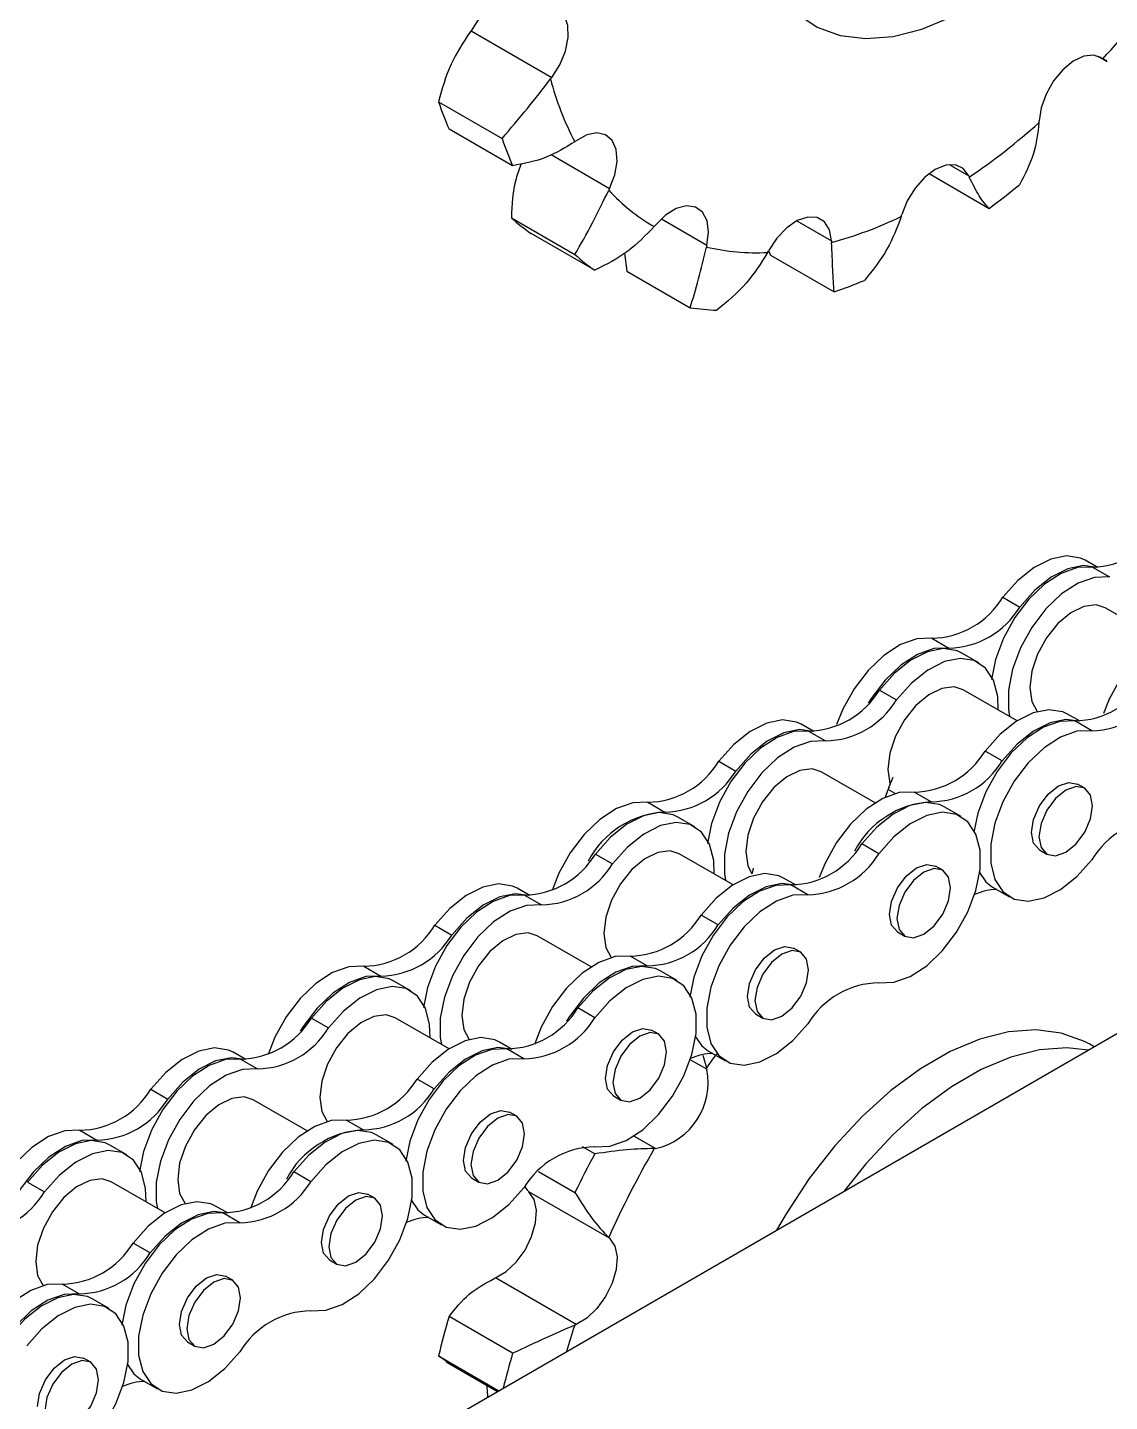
# Model space of a CAD drawing. Header units: metres. Extents: x 0 to 21025, y 0 to 14850.
# Drawn here: x 12517.3 to 12585.7, y 5154.3 to 5241.2 of the extents above; entities that cross this region are included whole.
import ezdxf

# ---------------------------------------------------------------- set-up
doc = ezdxf.new("R2010")
doc.units = ezdxf.units.M
doc.header["$LTSCALE"] = 25
doc.layers.add('SL4', color=4, linetype='Continuous')

msp = doc.modelspace()

# ---------------------------------------------------------------- linework, layer by layer
at = {"layer": 'SL4'}
for p, q in [((12230.818, 4972.404), (13167.717, 5513.264)), ((12545.351, 5240.961), (12550.449, 5238.018)), ((12584.995, 5239.354), (12585.573, 5239.021)), ((12585.101, 5239.31), (12585.242, 5239.228)), ((12585.556, 5239.068), (12585.305, 5239.187)), ((12543.289, 5236.473), (12547.31, 5234.152)), ((12547.973, 5232.43), (12543.953, 5234.751)), ((12550.407, 5233.136), (12554.109, 5230.999)), ((12575.579, 5232.505), (12576.819, 5231.789)), ((12574.307, 5231.931), (12578.111, 5229.735)), ((12547.899, 5229.136), (12551.919, 5226.815)), ((12557.38, 5229.068), (12560.253, 5227.41)), ((12565.952, 5228.948), (12568.14, 5227.684)), ((12553.166, 5225.819), (12549.146, 5228.14)), ((12555.046, 5226.91), (12555.191, 5225.772)), ((12564.16, 5227.053), (12564.288, 5226.786)), ((12564.288, 5226.786), (12568.308, 5224.465)), ((12555.191, 5225.772), (12559.212, 5223.451)), ((12584.98, 5207.03), (12584.18, 5207.492)), ((12584.648, 5207.058), (12585.722, 5206.438)), ((12578.975, 5205.149), (12580.05, 5204.528)), ((12588.864, 5202.525), (12585.457, 5204.491)), ((12574.485, 5202.557), (12575.56, 5201.936)), ((12577.457, 5201.005), (12576.382, 5201.625)), ((12571.177, 5199.282), (12572.252, 5198.661)), ((12579.884, 5197.34), (12576.477, 5199.307)), ((12583.864, 5197.306), (12583.064, 5197.768)), ((12584.607, 5196.713), (12583.532, 5197.334)), ((12567.019, 5196.662), (12566.22, 5197.123)), ((12566.687, 5196.69), (12567.762, 5196.069)), ((12561.015, 5194.78), (12562.09, 5194.16)), ((12578.934, 5194.804), (12577.859, 5195.424)), ((12570.904, 5192.156), (12567.497, 5194.123)), ((12571.549, 5192.51), (12571.721, 5192.995)), ((12572.164, 5192.739), (12571.721, 5192.995)), ((12571.756, 5193.113), (12572.044, 5193.771)), ((12584.157, 5193.071), (12583.691, 5193.339)), ((12556.525, 5192.188), (12557.599, 5191.568)), ((12574.444, 5192.212), (12573.369, 5192.832)), ((12559.496, 5190.636), (12558.422, 5191.257)), ((12576.341, 5191.28), (12575.266, 5191.901)), ((12571.136, 5188.937), (12570.061, 5189.558)), ((12553.217, 5188.914), (12554.292, 5188.293)), ((12561.923, 5186.972), (12558.516, 5188.939)), ((12581.293, 5189.185), (12581.758, 5188.916)), ((12563.143, 5187.717), (12563.199, 5188.023)), ((12575.177, 5187.886), (12574.711, 5188.155)), ((12565.903, 5186.938), (12565.104, 5187.399)), ((12566.646, 5186.345), (12565.571, 5186.966)), ((12549.059, 5186.293), (12548.259, 5186.755)), ((12548.727, 5186.321), (12549.801, 5185.701)), ((12578.327, 5186.831), (12579.402, 5186.211)), ((12543.054, 5184.412), (12544.129, 5183.791)), ((12560.974, 5184.436), (12559.899, 5185.056)), ((12552.943, 5181.788), (12549.536, 5183.755)), ((12572.313, 5184.001), (12572.778, 5183.732)), ((12566.196, 5182.702), (12565.731, 5182.971)), ((12538.564, 5181.82), (12539.639, 5181.199)), ((12556.484, 5181.843), (12555.409, 5182.464)), ((12541.536, 5180.268), (12540.461, 5180.888)), ((12558.381, 5180.912), (12557.306, 5181.532)), ((12553.176, 5178.569), (12552.101, 5179.189)), ((12535.256, 5178.545), (12536.331, 5177.925)), ((12543.963, 5176.604), (12540.556, 5178.57)), ((12563.332, 5178.817), (12563.798, 5178.548)), ((12557.216, 5177.518), (12556.75, 5177.787)), ((12547.943, 5176.569), (12547.143, 5177.031)), ((12548.686, 5175.977), (12547.611, 5176.597)), ((12560.366, 5176.463), (12561.441, 5175.842)), ((12584.752, 5176.726), (12584.475, 5176.886)), ((12531.098, 5175.925), (12530.299, 5176.387)), ((12530.766, 5175.953), (12531.841, 5175.333)), ((12560.253, 5175.305), (12559.207, 5175.909)), ((12559.998, 5176.19), (12560.226, 5175.39)), ((12525.094, 5174.043), (12526.169, 5173.423)), ((12543.013, 5174.067), (12541.938, 5174.688)), ((12534.983, 5171.419), (12531.576, 5173.386)), ((12554.352, 5173.632), (12554.818, 5173.364)), ((12548.236, 5172.334), (12547.77, 5172.603)), ((12520.604, 5171.451), (12521.678, 5170.831)), ((12538.523, 5171.475), (12537.448, 5172.096)), ((12523.575, 5169.899), (12522.501, 5170.52)), ((12540.42, 5170.544), (12539.345, 5171.164)), ((12553.166, 5169.957), (12552.389, 5170.406)), ((12557.012, 5170.293), (12555.641, 5171.085)), ((12535.215, 5168.2), (12534.14, 5168.821)), ((12549.608, 5168.856), (12551.919, 5167.522)), ((12517.296, 5168.177), (12518.371, 5167.556)), ((12526.002, 5166.235), (12522.595, 5168.202)), ((12545.372, 5168.448), (12545.837, 5168.179)), ((12548.955, 5167.617), (12548.756, 5167.888)), ((12539.256, 5167.15), (12538.79, 5167.419)), ((12554.109, 5164.622), (12549.011, 5167.565)), ((12529.982, 5166.201), (12529.183, 5166.662)), ((12530.725, 5165.608), (12529.65, 5166.229)), ((12542.406, 5166.094), (12543.481, 5165.474)), ((12525.053, 5163.699), (12523.978, 5164.319)), ((12536.392, 5163.264), (12536.857, 5162.995)), ((12520.563, 5161.107), (12519.488, 5161.727)), ((12530.275, 5161.966), (12529.81, 5162.234)), ((12551.993, 5159.169), (12546.895, 5162.113)), ((12522.46, 5160.175), (12521.385, 5160.796)), ((12547.973, 5157.351), (12543.953, 5159.672)), ((12527.411, 5158.08), (12527.877, 5157.811)), ((12521.295, 5156.781), (12520.829, 5157.05)), ((12543.289, 5157.184), (12547.095, 5154.987)), ((12543.799, 5156.842), (12543.289, 5157.184)), ((12543.778, 5156.807), (12547.013, 5154.939)), ((12524.445, 5155.726), (12525.52, 5155.105))]:
    msp.add_line(p, q, dxfattribs=at)
at = {"layer": 'SL4', "flags": 128}
for points in [[(12562.842, 5250.33), (12562.971, 5248.231), (12563.355, 5246.32), (12563.986, 5244.633), (12564.854, 5243.2), (12565.942, 5242.048), (12567.229, 5241.2), (12568.693, 5240.67), (12570.304, 5240.468), (12572.034, 5240.599), (12573.85, 5241.06), (12575.719, 5241.842), (12577.605, 5242.931), (12579.474, 5244.307), (12581.29, 5245.943), (12583.02, 5247.809), (12584.343, 5249.475)], [(12550.449, 5238.018), (12550.956, 5238.819), (12551.314, 5239.683), (12551.492, 5240.533), (12551.474, 5241.299), (12551.261, 5241.912), (12550.873, 5242.321), (12550.342, 5242.49), (12549.714, 5242.405)], [(12546.11, 5242.32), (12545.858, 5241.762), (12545.351, 5240.961)], [(12585.242, 5239.228), (12584.721, 5239.416), (12584.098, 5239.35), (12583.429, 5239.036), (12582.771, 5238.5), (12582.18, 5237.789), (12581.708, 5236.965), (12581.394, 5236.098), (12581.267, 5235.262)], [(12554.109, 5230.999), (12554.435, 5231.865), (12554.577, 5232.706), (12554.522, 5233.447), (12554.275, 5234.027), (12553.858, 5234.393), (12553.305, 5234.516), (12552.665, 5234.384), (12551.993, 5234.009)], [(12576.819, 5231.789), (12576.473, 5232.255), (12575.976, 5232.489), (12575.368, 5232.47), (12574.703, 5232.2), (12574.039, 5231.702), (12573.431, 5231.02), (12572.933, 5230.211), (12572.588, 5229.346)], [(12560.253, 5227.41), (12560.359, 5228.237), (12560.268, 5228.953), (12559.987, 5229.496), (12559.541, 5229.82), (12558.969, 5229.895), (12558.319, 5229.717), (12557.647, 5229.3), (12557.012, 5228.68)], [(12568.14, 5227.684), (12568.013, 5228.373), (12567.699, 5228.878), (12567.227, 5229.157), (12566.636, 5229.185), (12565.977, 5228.961), (12565.308, 5228.503), (12564.686, 5227.851), (12564.164, 5227.06)], [(12584.18, 5207.492), (12583.888, 5207.63), (12583.001, 5207.768), (12582.003, 5207.565), (12580.956, 5207.036), (12579.925, 5206.213), (12578.975, 5205.149)], [(12584.648, 5207.058), (12583.698, 5207.027), (12582.667, 5206.659), (12581.62, 5205.979), (12580.621, 5205.028), (12579.735, 5203.868), (12579.016, 5202.569), (12578.511, 5201.215), (12578.256, 5199.954)], [(12584.898, 5207.033), (12584.076, 5207.147), (12583.078, 5206.945), (12582.03, 5206.416), (12580.999, 5205.593), (12580.05, 5204.528)], [(12585.722, 5206.438), (12584.773, 5206.406), (12583.742, 5206.039), (12582.695, 5205.358), (12581.696, 5204.408), (12580.81, 5203.247), (12580.091, 5201.949), (12579.585, 5200.595), (12579.324, 5199.27), (12579.324, 5198.058), (12579.398, 5197.621)], [(12585.457, 5204.491), (12584.877, 5204.67), (12584.1, 5204.574), (12583.268, 5204.165), (12582.454, 5203.481), (12581.731, 5202.582), (12581.164, 5201.548), (12580.802, 5200.47), (12580.677, 5199.445)], [(12574.485, 5202.557), (12573.536, 5202.525), (12572.505, 5202.158), (12571.457, 5201.477), (12570.459, 5200.527), (12569.572, 5199.366), (12568.854, 5198.068), (12568.467, 5197.098)], [(12591.33, 5203.201), (12590.38, 5203.169), (12589.349, 5202.802), (12588.302, 5202.121), (12587.304, 5201.171), (12586.417, 5200.01), (12585.699, 5198.712), (12585.331, 5197.798)], [(12575.56, 5201.936), (12574.61, 5201.905), (12573.58, 5201.537), (12572.532, 5200.857), (12571.534, 5199.906), (12570.647, 5198.746), (12570.46, 5198.447)], [(12576.382, 5201.625), (12576.09, 5201.763), (12575.203, 5201.901), (12574.205, 5201.699), (12573.158, 5201.169), (12572.127, 5200.347), (12571.177, 5199.282)], [(12578.677, 5198.037), (12578.65, 5198.881), (12578.389, 5199.904), (12577.883, 5200.674), (12577.165, 5201.143), (12576.278, 5201.28), (12575.28, 5201.078), (12574.232, 5200.549), (12573.202, 5199.726), (12572.252, 5198.661)], [(12576.477, 5199.307), (12575.897, 5199.486), (12575.12, 5199.39), (12574.288, 5198.981), (12573.474, 5198.297), (12572.751, 5197.398), (12572.184, 5196.363), (12571.821, 5195.286), (12571.697, 5194.261)], [(12580.677, 5199.445), (12580.802, 5198.564), (12581.147, 5197.924)], [(12566.22, 5197.123), (12565.927, 5197.262), (12565.041, 5197.399), (12564.043, 5197.197), (12562.995, 5196.668), (12561.964, 5195.845), (12561.015, 5194.78)], [(12583.532, 5197.334), (12582.582, 5197.303), (12581.551, 5196.935), (12580.504, 5196.255), (12579.506, 5195.304), (12578.619, 5194.143), (12577.901, 5192.845), (12577.395, 5191.491), (12577.15, 5190.309)], [(12583.064, 5197.768), (12582.772, 5197.906), (12581.886, 5198.043), (12580.887, 5197.841), (12579.84, 5197.312), (12578.809, 5196.489), (12577.859, 5195.424)], [(12583.782, 5197.308), (12582.96, 5197.423), (12581.962, 5197.221), (12580.915, 5196.691), (12579.884, 5195.869), (12578.934, 5194.804)], [(12566.687, 5196.69), (12565.738, 5196.658), (12564.707, 5196.291), (12563.659, 5195.611), (12562.661, 5194.66), (12561.775, 5193.499), (12561.056, 5192.201), (12560.55, 5190.847), (12560.296, 5189.585)], [(12566.937, 5196.664), (12566.116, 5196.779), (12565.117, 5196.576), (12564.07, 5196.047), (12563.039, 5195.225), (12562.09, 5194.16)], [(12584.607, 5196.713), (12583.657, 5196.682), (12582.626, 5196.315), (12581.579, 5195.634), (12580.58, 5194.684), (12579.694, 5193.523), (12578.975, 5192.225), (12578.47, 5190.871), (12578.208, 5189.546), (12578.208, 5188.334), (12578.47, 5187.311), (12578.975, 5186.541), (12579.694, 5186.072), (12580.58, 5185.935), (12581.579, 5186.137), (12582.626, 5186.666), (12583.657, 5187.489), (12584.607, 5188.554)], [(12567.762, 5196.069), (12566.812, 5196.038), (12565.782, 5195.67), (12564.734, 5194.99), (12563.736, 5194.04), (12562.849, 5192.879), (12562.131, 5191.581), (12561.625, 5190.227), (12561.364, 5188.902), (12561.364, 5187.69), (12561.438, 5187.252)], [(12567.497, 5194.123), (12566.917, 5194.302), (12566.14, 5194.206), (12565.308, 5193.797), (12564.494, 5193.113), (12563.771, 5192.214), (12563.203, 5191.179), (12562.841, 5190.102), (12562.717, 5189.077)], [(12571.697, 5194.261), (12571.821, 5193.38), (12571.834, 5193.342)], [(12580.796, 5190.283), (12580.925, 5191.107), (12581.293, 5191.955), (12581.843, 5192.697), (12582.492, 5193.221), (12583.141, 5193.446), (12583.691, 5193.339)], [(12581.262, 5190.014), (12581.391, 5189.339), (12581.758, 5188.916), (12582.309, 5188.809), (12582.958, 5189.035), (12583.607, 5189.559), (12584.157, 5190.301), (12584.525, 5191.148), (12584.654, 5191.973), (12584.525, 5192.647), (12584.157, 5193.071), (12583.607, 5193.177), (12582.958, 5192.952), (12582.309, 5192.428), (12581.758, 5191.686), (12581.391, 5190.838), (12581.262, 5190.014)], [(12556.525, 5192.188), (12555.575, 5192.157), (12554.544, 5191.789), (12553.497, 5191.109), (12552.498, 5190.158), (12551.612, 5188.998), (12550.893, 5187.699), (12550.467, 5186.607)], [(12573.369, 5192.832), (12572.42, 5192.801), (12571.389, 5192.433), (12570.341, 5191.753), (12569.343, 5190.803), (12568.457, 5189.642), (12567.738, 5188.344), (12567.371, 5187.43)], [(12575.266, 5191.901), (12574.974, 5192.039), (12574.088, 5192.177), (12573.089, 5191.974), (12572.042, 5191.445), (12571.011, 5190.622), (12570.061, 5189.558)], [(12558.422, 5191.257), (12558.129, 5191.395), (12557.243, 5191.532), (12556.245, 5191.33), (12555.197, 5190.801), (12554.166, 5189.978), (12553.217, 5188.914)], [(12571.136, 5180.777), (12572.086, 5180.809), (12573.117, 5181.176), (12574.164, 5181.857), (12575.162, 5182.807), (12576.049, 5183.968), (12576.767, 5185.266), (12577.273, 5186.62), (12577.534, 5187.945), (12577.534, 5189.157), (12577.273, 5190.18), (12576.767, 5190.95), (12576.049, 5191.419), (12575.162, 5191.556), (12574.164, 5191.354), (12573.117, 5190.825), (12572.086, 5190.002), (12571.136, 5188.937)], [(12560.717, 5187.668), (12560.69, 5188.513), (12560.429, 5189.536), (12559.923, 5190.306), (12559.204, 5190.774), (12558.318, 5190.912), (12557.319, 5190.71), (12556.272, 5190.181), (12555.241, 5189.358), (12554.292, 5188.293)], [(12581.293, 5189.185), (12581.293, 5189.185), (12580.925, 5189.608), (12580.796, 5190.283)], [(12558.516, 5188.939), (12557.937, 5189.118), (12557.16, 5189.021), (12556.327, 5188.613), (12555.514, 5187.929), (12554.791, 5187.029), (12554.223, 5185.995), (12553.861, 5184.918), (12553.736, 5183.893)], [(12562.717, 5189.077), (12562.841, 5188.196), (12563.102, 5187.663)], [(12571.816, 5185.099), (12571.945, 5185.923), (12572.313, 5186.771), (12572.863, 5187.513), (12573.512, 5188.037), (12574.161, 5188.262), (12574.711, 5188.155)], [(12572.281, 5184.83), (12572.41, 5184.155), (12572.778, 5183.732), (12573.328, 5183.625), (12573.977, 5183.851), (12574.626, 5184.375), (12575.177, 5185.117), (12575.544, 5185.964), (12575.673, 5186.788), (12575.544, 5187.463), (12575.177, 5187.886), (12574.626, 5187.993), (12573.977, 5187.768), (12573.328, 5187.244), (12572.778, 5186.502), (12572.41, 5185.654), (12572.281, 5184.83)], [(12577.454, 5187.802), (12577.901, 5187.161), (12578.327, 5186.831)], [(12548.259, 5186.755), (12547.967, 5186.893), (12547.08, 5187.031), (12546.082, 5186.829), (12545.035, 5186.299), (12544.004, 5185.477), (12543.054, 5184.412)], [(12565.571, 5186.966), (12564.622, 5186.934), (12563.591, 5186.567), (12562.543, 5185.886), (12561.545, 5184.936), (12560.659, 5183.775), (12559.94, 5182.477), (12559.434, 5181.123), (12559.18, 5179.861)], [(12565.104, 5187.399), (12564.811, 5187.537), (12563.925, 5187.675), (12562.927, 5187.473), (12561.879, 5186.944), (12560.848, 5186.121), (12559.899, 5185.056)], [(12565.823, 5186.94), (12565, 5187.054), (12564.002, 5186.852), (12562.954, 5186.323), (12561.923, 5185.5), (12560.974, 5184.436)], [(12548.727, 5186.321), (12547.777, 5186.29), (12546.746, 5185.923), (12545.699, 5185.242), (12544.7, 5184.292), (12543.814, 5183.131), (12543.095, 5181.833), (12542.59, 5180.479), (12542.335, 5179.217)], [(12548.977, 5186.296), (12548.155, 5186.41), (12547.157, 5186.208), (12546.109, 5185.679), (12545.078, 5184.856), (12544.129, 5183.791)], [(12566.646, 5186.345), (12565.697, 5186.314), (12564.666, 5185.946), (12563.618, 5185.266), (12562.62, 5184.315), (12561.734, 5183.155), (12561.015, 5181.856), (12560.509, 5180.502), (12560.248, 5179.178), (12560.248, 5177.966), (12560.509, 5176.942), (12561.015, 5176.172), (12561.734, 5175.704), (12562.62, 5175.566), (12563.618, 5175.769), (12564.666, 5176.298), (12565.697, 5177.121), (12566.646, 5178.185)], [(12549.801, 5185.701), (12548.852, 5185.67), (12547.821, 5185.302), (12546.774, 5184.622), (12545.775, 5183.671), (12544.889, 5182.51), (12544.17, 5181.212), (12543.664, 5179.858), (12543.403, 5178.534), (12543.403, 5177.322), (12543.477, 5176.884)], [(12572.313, 5184.001), (12572.313, 5184.001), (12571.945, 5184.424), (12571.816, 5185.099)], [(12549.536, 5183.755), (12548.956, 5183.934), (12548.179, 5183.837), (12547.347, 5183.429), (12546.533, 5182.744), (12545.81, 5181.845), (12545.243, 5180.811), (12544.881, 5179.733), (12544.756, 5178.709)], [(12553.736, 5183.893), (12553.861, 5183.011), (12554.206, 5182.371)], [(12562.836, 5179.915), (12562.965, 5180.739), (12563.332, 5181.586), (12563.882, 5182.329), (12564.532, 5182.852), (12565.181, 5183.078), (12565.731, 5182.971)], [(12563.301, 5179.646), (12563.43, 5178.971), (12563.798, 5178.548), (12564.348, 5178.441), (12564.997, 5178.667), (12565.646, 5179.19), (12566.196, 5179.933), (12566.564, 5180.78), (12566.693, 5181.604), (12566.564, 5182.279), (12566.196, 5182.702), (12565.646, 5182.809), (12564.997, 5182.584), (12564.348, 5182.06), (12563.798, 5181.318), (12563.43, 5180.47), (12563.301, 5179.646)], [(12538.564, 5181.82), (12537.615, 5181.788), (12536.584, 5181.421), (12535.536, 5180.741), (12534.538, 5179.79), (12533.651, 5178.629), (12532.933, 5177.331), (12532.507, 5176.239)], [(12555.409, 5182.464), (12554.459, 5182.432), (12553.428, 5182.065), (12552.381, 5181.385), (12551.383, 5180.434), (12550.496, 5179.273), (12549.778, 5177.975), (12549.351, 5176.883)], [(12556.484, 5181.843), (12555.534, 5181.812), (12554.503, 5181.445), (12553.456, 5180.764), (12552.457, 5179.814), (12551.571, 5178.653), (12551.383, 5178.355)], [(12557.306, 5181.532), (12557.014, 5181.671), (12556.127, 5181.808), (12555.129, 5181.606), (12554.081, 5181.077), (12553.05, 5180.254), (12552.101, 5179.189)], [(12539.639, 5181.199), (12538.689, 5181.168), (12537.659, 5180.8), (12536.611, 5180.12), (12535.613, 5179.17), (12534.726, 5178.009), (12534.539, 5177.71)], [(12540.461, 5180.888), (12540.169, 5181.027), (12539.282, 5181.164), (12538.284, 5180.962), (12537.237, 5180.433), (12536.206, 5179.61), (12535.256, 5178.545)], [(12553.176, 5170.409), (12554.125, 5170.44), (12555.156, 5170.808), (12556.204, 5171.488), (12557.202, 5172.439), (12558.088, 5173.6), (12558.807, 5174.898), (12559.313, 5176.252), (12559.574, 5177.576), (12559.574, 5178.788), (12559.313, 5179.812), (12558.807, 5180.582), (12558.088, 5181.05), (12557.202, 5181.188), (12556.204, 5180.986), (12555.156, 5180.456), (12554.125, 5179.634), (12553.176, 5178.569)], [(12542.756, 5177.3), (12542.729, 5178.144), (12542.468, 5179.168), (12541.962, 5179.938), (12541.244, 5180.406), (12540.357, 5180.544), (12539.359, 5180.341), (12538.311, 5179.812), (12537.28, 5178.989), (12536.331, 5177.925)], [(12563.332, 5178.817), (12563.332, 5178.817), (12562.965, 5179.24), (12562.836, 5179.915)], [(12540.556, 5178.57), (12539.976, 5178.749), (12539.199, 5178.653), (12538.367, 5178.244), (12537.553, 5177.56), (12536.83, 5176.661), (12536.263, 5175.627), (12535.9, 5174.549), (12535.776, 5173.524)], [(12544.756, 5178.709), (12544.881, 5177.827), (12545.226, 5177.187)], [(12553.855, 5174.731), (12553.984, 5175.555), (12554.352, 5176.402), (12554.902, 5177.144), (12555.551, 5177.668), (12556.2, 5177.894), (12556.75, 5177.787)], [(12554.321, 5174.462), (12554.45, 5173.787), (12554.818, 5173.364), (12555.368, 5173.257), (12556.017, 5173.482), (12556.666, 5174.006), (12557.216, 5174.748), (12557.584, 5175.596), (12557.713, 5176.42), (12557.584, 5177.095), (12557.216, 5177.518), (12556.666, 5177.625), (12556.017, 5177.399), (12555.368, 5176.876), (12554.818, 5176.133), (12554.45, 5175.286), (12554.321, 5174.462)], [(12559.494, 5177.433), (12559.94, 5176.793), (12560.366, 5176.463)], [(12584.475, 5176.886), (12584.136, 5177.068), (12582.673, 5177.598), (12581.061, 5177.799), (12579.331, 5177.668), (12577.515, 5177.207), (12575.646, 5176.425), (12573.76, 5175.336), (12571.892, 5173.961), (12570.075, 5172.325), (12568.345, 5170.459), (12566.734, 5168.397), (12565.271, 5166.177), (12564.662, 5165.128)], [(12530.299, 5176.387), (12530.006, 5176.525), (12529.12, 5176.662), (12528.122, 5176.46), (12527.074, 5175.931), (12526.043, 5175.108), (12525.094, 5174.043)], [(12547.611, 5176.597), (12546.661, 5176.566), (12545.63, 5176.198), (12544.583, 5175.518), (12543.585, 5174.568), (12542.698, 5173.407), (12541.98, 5172.108), (12541.474, 5170.754), (12541.219, 5169.493)], [(12547.143, 5177.031), (12546.851, 5177.169), (12545.965, 5177.307), (12544.966, 5177.104), (12543.919, 5176.575), (12542.888, 5175.752), (12541.938, 5174.688)], [(12547.86, 5176.572), (12547.039, 5176.686), (12546.041, 5176.484), (12544.994, 5175.955), (12543.963, 5175.132), (12543.013, 5174.067)], [(12584.395, 5176.519), (12583.02, 5176.669), (12581.29, 5176.538), (12579.474, 5176.077), (12577.605, 5175.295), (12575.719, 5174.206), (12573.85, 5172.83), (12572.034, 5171.194), (12570.304, 5169.328), (12568.929, 5167.591)], [(12530.766, 5175.953), (12529.817, 5175.922), (12528.786, 5175.554), (12527.738, 5174.874), (12526.74, 5173.923), (12525.854, 5172.763), (12525.135, 5171.464), (12524.629, 5170.11), (12524.375, 5168.849)], [(12531.016, 5175.928), (12530.195, 5176.042), (12529.196, 5175.84), (12528.149, 5175.311), (12527.118, 5174.488), (12526.169, 5173.423)], [(12548.686, 5175.977), (12547.736, 5175.945), (12546.705, 5175.578), (12545.658, 5174.898), (12544.659, 5173.947), (12543.773, 5172.786), (12543.054, 5171.488), (12542.549, 5170.134), (12542.287, 5168.809), (12542.287, 5167.597), (12542.549, 5166.574), (12543.054, 5165.804), (12543.773, 5165.336), (12544.659, 5165.198), (12545.658, 5165.4), (12546.705, 5165.929), (12547.736, 5166.752), (12548.686, 5167.817)], [(12560.885, 5176.288), (12560.688, 5176.023), (12560.226, 5175.39)], [(12531.841, 5175.333), (12530.891, 5175.301), (12529.861, 5174.934), (12528.813, 5174.253), (12527.815, 5173.303), (12526.928, 5172.142), (12526.21, 5170.844), (12525.704, 5169.49), (12525.443, 5168.165), (12525.443, 5166.953), (12525.517, 5166.516)], [(12554.352, 5173.632), (12554.352, 5173.633), (12553.984, 5174.056), (12553.855, 5174.731)], [(12531.576, 5173.386), (12530.996, 5173.565), (12530.219, 5173.469), (12529.387, 5173.06), (12528.573, 5172.376), (12527.85, 5171.477), (12527.282, 5170.443), (12526.92, 5169.365), (12526.796, 5168.34)], [(12535.776, 5173.524), (12535.9, 5172.643), (12536.246, 5172.003)], [(12544.875, 5169.546), (12545.004, 5170.37), (12545.372, 5171.218), (12545.922, 5171.96), (12546.571, 5172.484), (12547.22, 5172.71), (12547.77, 5172.603)], [(12545.341, 5169.278), (12545.47, 5168.603), (12545.837, 5168.18), (12546.388, 5168.073), (12547.037, 5168.298), (12547.686, 5168.822), (12548.236, 5169.564), (12548.604, 5170.412), (12548.733, 5171.236), (12548.604, 5171.911), (12548.236, 5172.334), (12547.686, 5172.441), (12547.037, 5172.215), (12546.388, 5171.691), (12545.837, 5170.949), (12545.47, 5170.102), (12545.341, 5169.278)], [(12520.604, 5171.451), (12519.654, 5171.42), (12518.623, 5171.053), (12517.576, 5170.372), (12516.577, 5169.422), (12515.691, 5168.261), (12514.972, 5166.963), (12514.546, 5165.871)], [(12537.448, 5172.096), (12536.499, 5172.064), (12535.468, 5171.697), (12534.42, 5171.016), (12533.422, 5170.066), (12532.536, 5168.905), (12531.817, 5167.607), (12531.391, 5166.515)], [(12539.345, 5171.164), (12539.053, 5171.302), (12538.167, 5171.44), (12537.168, 5171.238), (12536.121, 5170.709), (12535.09, 5169.886), (12534.14, 5168.821)], [(12521.678, 5170.831), (12520.729, 5170.799), (12519.698, 5170.432), (12518.65, 5169.752), (12517.652, 5168.801), (12516.766, 5167.64), (12516.578, 5167.342)], [(12522.501, 5170.52), (12522.208, 5170.658), (12521.322, 5170.796), (12520.324, 5170.593), (12519.276, 5170.064), (12518.245, 5169.242), (12517.296, 5168.177)], [(12535.215, 5160.041), (12536.165, 5160.072), (12537.196, 5160.44), (12538.243, 5161.12), (12539.241, 5162.07), (12540.128, 5163.231), (12540.846, 5164.529), (12541.352, 5165.883), (12541.613, 5167.208), (12541.613, 5168.42), (12541.352, 5169.443), (12540.846, 5170.213), (12540.128, 5170.682), (12539.241, 5170.819), (12538.243, 5170.617), (12537.196, 5170.088), (12536.165, 5169.265), (12535.215, 5168.2)], [(12524.796, 5166.932), (12524.769, 5167.776), (12524.508, 5168.799), (12524.002, 5169.569), (12523.283, 5170.038), (12522.397, 5170.175), (12521.398, 5169.973), (12520.351, 5169.444), (12519.32, 5168.621), (12518.371, 5167.556)], [(12545.372, 5168.448), (12545.372, 5168.448), (12545.004, 5168.871), (12544.875, 5169.546)], [(12522.595, 5168.202), (12522.016, 5168.381), (12521.239, 5168.285), (12520.406, 5167.876), (12519.593, 5167.192), (12518.87, 5166.293), (12518.302, 5165.258), (12517.94, 5164.181), (12517.815, 5163.156)], [(12526.796, 5168.34), (12526.92, 5167.459), (12527.265, 5166.819)], [(12529.183, 5166.662), (12528.89, 5166.801), (12528.004, 5166.938), (12527.006, 5166.736), (12525.958, 5166.207), (12524.927, 5165.384), (12523.978, 5164.319)], [(12535.895, 5164.362), (12536.024, 5165.186), (12536.392, 5166.034), (12536.942, 5166.776), (12537.591, 5167.3), (12538.24, 5167.525), (12538.79, 5167.419)], [(12536.36, 5164.093), (12536.489, 5163.418), (12536.857, 5162.995), (12537.407, 5162.888), (12538.056, 5163.114), (12538.705, 5163.638), (12539.256, 5164.38), (12539.623, 5165.228), (12539.752, 5166.052), (12539.623, 5166.727), (12539.256, 5167.15), (12538.705, 5167.257), (12538.056, 5167.031), (12537.407, 5166.507), (12536.857, 5165.765), (12536.489, 5164.917), (12536.36, 5164.093)], [(12541.533, 5167.065), (12541.98, 5166.424), (12542.406, 5166.094)], [(12546.895, 5162.113), (12547.567, 5162.513), (12548.207, 5163.12), (12548.759, 5163.88), (12549.177, 5164.729), (12549.424, 5165.594), (12549.479, 5166.399), (12549.337, 5167.075), (12549.011, 5167.565)], [(12529.65, 5166.229), (12528.701, 5166.197), (12527.67, 5165.83), (12526.622, 5165.15), (12525.624, 5164.199), (12524.738, 5163.038), (12524.019, 5161.74), (12523.513, 5160.386), (12523.259, 5159.124)], [(12529.9, 5166.204), (12529.079, 5166.318), (12528.081, 5166.115), (12527.033, 5165.586), (12526.002, 5164.764), (12525.053, 5163.699)], [(12530.725, 5165.608), (12529.776, 5165.577), (12528.745, 5165.209), (12527.697, 5164.529), (12526.699, 5163.579), (12525.813, 5162.418), (12525.094, 5161.12), (12524.588, 5159.766), (12524.327, 5158.441), (12524.327, 5157.229), (12524.588, 5156.206), (12525.094, 5155.436), (12525.813, 5154.967), (12526.699, 5154.83), (12527.697, 5155.032), (12528.745, 5155.561), (12529.776, 5156.384), (12530.725, 5157.449)], [(12536.392, 5163.264), (12536.392, 5163.264), (12536.024, 5163.687), (12535.895, 5164.362)], [(12554.109, 5164.622), (12554.435, 5164.132), (12554.577, 5163.456), (12554.522, 5162.65), (12554.275, 5161.786), (12553.858, 5160.937), (12553.305, 5160.177), (12552.665, 5159.57), (12551.993, 5159.169)], [(12517.815, 5163.156), (12517.94, 5162.275), (12518.285, 5161.635)], [(12519.488, 5161.727), (12518.538, 5161.696), (12517.507, 5161.328), (12516.46, 5160.648), (12515.462, 5159.697), (12514.575, 5158.537), (12513.857, 5157.238), (12513.489, 5156.324)], [(12526.915, 5159.178), (12527.044, 5160.002), (12527.411, 5160.85), (12527.961, 5161.592), (12528.611, 5162.116), (12529.26, 5162.341), (12529.81, 5162.234)], [(12527.38, 5158.909), (12527.509, 5158.234), (12527.877, 5157.811), (12528.427, 5157.704), (12529.076, 5157.93), (12529.725, 5158.454), (12530.275, 5159.196), (12530.643, 5160.043), (12530.772, 5160.867), (12530.643, 5161.542), (12530.275, 5161.965), (12529.725, 5162.072), (12529.076, 5161.847), (12528.427, 5161.323), (12527.877, 5160.581), (12527.509, 5159.733), (12527.38, 5158.909)], [(12520.563, 5161.107), (12519.613, 5161.075), (12518.582, 5160.708), (12517.535, 5160.027), (12516.536, 5159.077), (12515.65, 5157.916), (12515.462, 5157.618)], [(12521.385, 5160.796), (12521.093, 5160.934), (12520.206, 5161.071), (12519.208, 5160.869), (12518.16, 5160.34), (12517.129, 5159.517), (12516.18, 5158.453)], [(12517.255, 5149.672), (12518.204, 5149.704), (12519.235, 5150.071), (12520.283, 5150.752), (12521.281, 5151.702), (12522.167, 5152.863), (12522.886, 5154.161), (12523.392, 5155.515), (12523.653, 5156.84), (12523.653, 5158.052), (12523.392, 5159.075), (12522.886, 5159.845), (12522.167, 5160.313), (12521.281, 5160.451), (12520.283, 5160.249), (12519.235, 5159.72), (12518.204, 5158.897), (12517.255, 5157.832)], [(12527.411, 5158.08), (12527.411, 5158.08), (12527.044, 5158.503), (12526.915, 5159.178)], [(12517.934, 5153.994), (12518.063, 5154.818), (12518.431, 5155.665), (12518.981, 5156.408), (12519.63, 5156.931), (12520.279, 5157.157), (12520.829, 5157.05)], [(12518.4, 5153.725), (12518.529, 5153.05), (12518.897, 5152.627), (12519.447, 5152.52), (12520.096, 5152.746), (12520.745, 5153.269), (12521.295, 5154.012), (12521.663, 5154.859), (12521.792, 5155.683), (12521.663, 5156.358), (12521.295, 5156.781), (12520.745, 5156.888), (12520.096, 5156.663), (12519.447, 5156.139), (12518.897, 5155.397), (12518.529, 5154.549), (12518.4, 5153.725)], [(12523.573, 5156.697), (12524.019, 5156.056), (12524.445, 5155.726)], [(12546.408, 5154.59), (12546.394, 5155.009), (12546.335, 5155.331)]]:
    msp.add_lwpolyline(points, dxfattribs=at)
at = {"layer": 'SL4'}
for centre, radius, start, end in [((12542.495, 5277.569), 57.496, 318.12136, 324.2895), ((12565.606, 5225.534), 25.461, 142.70567, 142.99278), ((12588.149, 5243.485), 5.155, 235.6701, 236.50283), ((12570.704, 5222.59), 25.461, 142.70567, 142.99278), ((12568.556, 5242.641), 18.788, 194.56516, 207.57792), ((12563.251, 5243.175), 21.057, 198.56036, 203.58272), ((12552.97, 5266.841), 42.48, 304.21208, 311.76073), ((12565.714, 5235.838), 15.563, 357.48189, 357.88052), ((12567.272, 5240.854), 21.057, 198.56036, 203.58272), ((12541.788, 5248.002), 17.319, 305.73297, 306.10417), ((12583.644, 5234.876), 7.491, 204.34005, 204.98909), ((12549.716, 5268.065), 47.701, 306.53069, 309.44212), ((12577.702, 5219.668), 26.173, 154.34682, 154.6287), ((12563.017, 5239.152), 12.195, 222.69497, 240.06194), ((12557.014, 5239.268), 13.629, 228.02205, 234.73486), ((12538.547, 5244.349), 24.217, 319.38552, 319.68238), ((12561.521, 5252.028), 25.328, 285.15927, 295.81933), ((12550.613, 5235.877), 22.925, 343.1418, 343.44972), ((12580.785, 5222.567), 21.095, 166.72832, 167.05379), ((12563.432, 5241.303), 14.372, 257.10915, 272.67181), ((12540.788, 5239.782), 26.614, 331.16528, 331.44405), ((12581.614, 5228.205), 13.484, 182.21308, 182.65169), ((12561.035, 5236.947), 13.629, 228.02205, 234.73486), ((12559.323, 5251.424), 28.417, 288.43308, 292.54552), ((12561.482, 5239.373), 16.083, 261.88493, 267.89604), ((12584.538, 5212.433), 5.376, 271.17027, 328.82435), ((12574.375, 5207.932), 5.376, 271.17027, 328.82435), ((12575.45, 5207.311), 5.376, 271.17027, 328.82435), ((12583.422, 5202.709), 5.376, 271.17027, 328.82435), ((12566.577, 5202.065), 5.376, 271.17027, 328.82435), ((12584.497, 5202.089), 5.376, 271.17027, 328.82435), ((12567.652, 5201.445), 5.376, 271.17027, 328.82435), ((12556.415, 5197.563), 5.376, 271.17027, 328.82435), ((12573.259, 5198.208), 5.376, 271.17027, 328.82435), ((12574.334, 5197.587), 5.376, 271.17027, 328.82435), ((12557.49, 5196.943), 5.376, 271.17027, 328.82435), ((12593.696, 5186.465), 22.925, 163.1418, 163.44972), ((12574.762, 5186.365), 5.855, 93.11014, 152.07323), ((12557.917, 5185.721), 5.855, 93.11014, 152.07323), ((12589.207, 5185.771), 5.376, 91.17027, 148.82435), ((12565.462, 5192.341), 5.376, 271.17027, 328.82435), ((12548.617, 5191.697), 5.376, 271.17027, 328.82435), ((12566.536, 5191.72), 5.376, 271.17027, 328.82435), ((12549.692, 5191.076), 5.376, 271.17027, 328.82435), ((12578.631, 5183.226), 3.446, 90.48436, 114.6516), ((12538.454, 5187.195), 5.376, 271.17027, 328.82435), ((12555.299, 5187.839), 5.376, 271.17027, 328.82435), ((12556.374, 5187.219), 5.376, 271.17027, 328.82435), ((12539.529, 5186.575), 5.376, 271.17027, 328.82435), ((12571.246, 5175.402), 5.376, 91.17027, 148.82435), ((12547.501, 5181.972), 5.376, 271.17027, 328.82435), ((12530.656, 5181.328), 5.376, 271.17027, 328.82435), ((12548.576, 5181.352), 5.376, 271.17027, 328.82435), ((12531.731, 5180.708), 5.376, 271.17027, 328.82435), ((12560.671, 5172.857), 3.446, 90.4844, 114.6523), ((12556.065, 5174.459), 4.272, 282.80111, 11.41526), ((12568.629, 5178.019), 8.805, 197.37575, 197.95852), ((12520.494, 5176.827), 5.376, 271.17027, 328.82435), ((12537.338, 5177.471), 5.376, 271.17027, 328.82435), ((12538.413, 5176.85), 5.376, 271.17027, 328.82435), ((12521.569, 5176.206), 5.376, 271.17027, 328.82435), ((12538.841, 5165.628), 5.855, 93.11014, 152.07323), ((12553.286, 5165.034), 5.376, 91.17027, 148.82435), ((12613.626, 5137.471), 68.635, 151.74964, 154.03393), ((12609.816, 5139.675), 61.11, 149.93061, 155.85297), ((12556.854, 5163.672), 6.623, 88.63483, 89.33941), ((12529.541, 5171.604), 5.376, 271.17027, 328.82435), ((12530.615, 5170.984), 5.376, 271.17027, 328.82435), ((12513.771, 5170.339), 5.376, 271.17027, 328.82435), ((12552.692, 5171.533), 5.413, 226.34362, 227.14968), ((12542.71, 5162.489), 3.446, 90.4844, 114.65229), ((12519.378, 5167.102), 5.376, 271.17027, 328.82435), ((12557.79, 5168.59), 5.413, 226.34362, 227.14968), ((12520.453, 5166.482), 5.376, 271.17027, 328.82435), ((12551.54, 5151.191), 11.868, 113.03868, 113.51627), ((12535.325, 5154.665), 5.376, 91.17027, 148.82435), ((12598.863, 5143.697), 57.187, 163.77857, 166.35839), ((12602.781, 5142.4), 53.558, 161.79796, 163.66608), ((12556.638, 5148.248), 11.868, 113.03868, 113.51627), ((12603.014, 5141.339), 57.322, 163.7801, 166.05679), ((12524.75, 5152.121), 3.446, 90.48436, 114.6516)]:
    msp.add_arc(centre, radius, start, end, dxfattribs=at)
for points, knots in [([(12545.274, 5240.859), (12544.84, 5240.206), (12543.946, 5238.857), (12543.513, 5237.284), (12543.289, 5236.473)], [0, 0, 0, 0, 0.4847361, 1, 1, 1, 1]), ([(12547.31, 5234.152), (12547.848, 5234.781), (12548.891, 5236.003), (12549.888, 5237.291), (12550.372, 5237.916)], [0, 0, 0, 0, 0.515264, 1, 1, 1, 1]), ([(12581.262, 5235.154), (12581.185, 5234.493), (12581.027, 5233.129), (12580.363, 5231.874), (12580.021, 5231.227)], [0, 0, 0, 0, 0.484725, 1, 1, 1, 1]), ([(12551.903, 5233.943), (12551.318, 5233.581), (12550.112, 5232.834), (12548.701, 5232.568), (12547.973, 5232.43)], [0, 0, 0, 0, 0.484722, 1, 1, 1, 1]), ([(12548.522, 5232.569), (12548.401, 5232.25), (12547.984, 5231.149), (12547.934, 5229.972), (12547.899, 5229.136)], [0, 0, 0, 0, 0.290045, 1, 1, 1, 1]), ([(12578.111, 5229.735), (12577.907, 5229.956), (12577.512, 5230.384), (12577.069, 5231.279), (12576.854, 5231.712)], [0, 0, 0, 0, 0.515258, 1, 1, 1, 1]), ([(12551.919, 5226.815), (12552.286, 5227.466), (12552.997, 5228.729), (12553.709, 5230.179), (12554.054, 5230.883)], [0, 0, 0, 0, 0.5152633, 1, 1, 1, 1]), ([(12556.931, 5228.584), (12556.395, 5228.033), (12555.292, 5226.896), (12553.889, 5226.185), (12553.166, 5225.819)], [0, 0, 0, 0, 0.484736, 1, 1, 1, 1]), ([(12572.552, 5229.228), (12572.288, 5228.518), (12571.741, 5227.053), (12570.736, 5225.816), (12570.218, 5225.179)], [0, 0, 0, 0, 0.4847352, 1, 1, 1, 1]), ([(12559.212, 5223.451), (12559.382, 5224.034), (12559.712, 5225.165), (12560.058, 5226.598), (12560.226, 5227.293)], [0, 0, 0, 0, 0.51526, 1, 1, 1, 1]), ([(12564.102, 5226.947), (12563.678, 5226.275), (12562.803, 5224.888), (12561.542, 5223.841), (12560.892, 5223.301)], [0, 0, 0, 0, 0.484736, 1, 1, 1, 1]), ([(12568.308, 5224.465), (12568.28, 5224.899), (12568.226, 5225.74), (12568.171, 5226.98), (12568.145, 5227.581)], [0, 0, 0, 0, 0.5152541, 1, 1, 1, 1]), ([(12556.931, 5170.294), (12556.378, 5170.285), (12555.272, 5170.265), (12553.869, 5170.06), (12553.166, 5169.957)], [0, 0, 0, 0, 0.499464, 1, 1, 1, 1]), ([(12551.919, 5167.522), (12552.275, 5166.947), (12552.986, 5165.801), (12553.698, 5165.049), (12554.054, 5164.674)], [0, 0, 0, 0, 0.500513, 1, 1, 1, 1]), ([(12543.953, 5159.672), (12544.353, 5160.178), (12545.153, 5161.19), (12546.254, 5161.779), (12546.804, 5162.073)], [0, 0, 0, 0, 0.500152, 1, 1, 1, 1]), ([(12551.903, 5159.13), (12551.3, 5158.867), (12550.092, 5158.34), (12548.68, 5157.681), (12547.973, 5157.351)], [0, 0, 0, 0, 0.499124, 1, 1, 1, 1])]:
    msp.add_open_spline(points, degree=3, knots=knots, dxfattribs=at)

doc.saveas('drawing.dxf')
